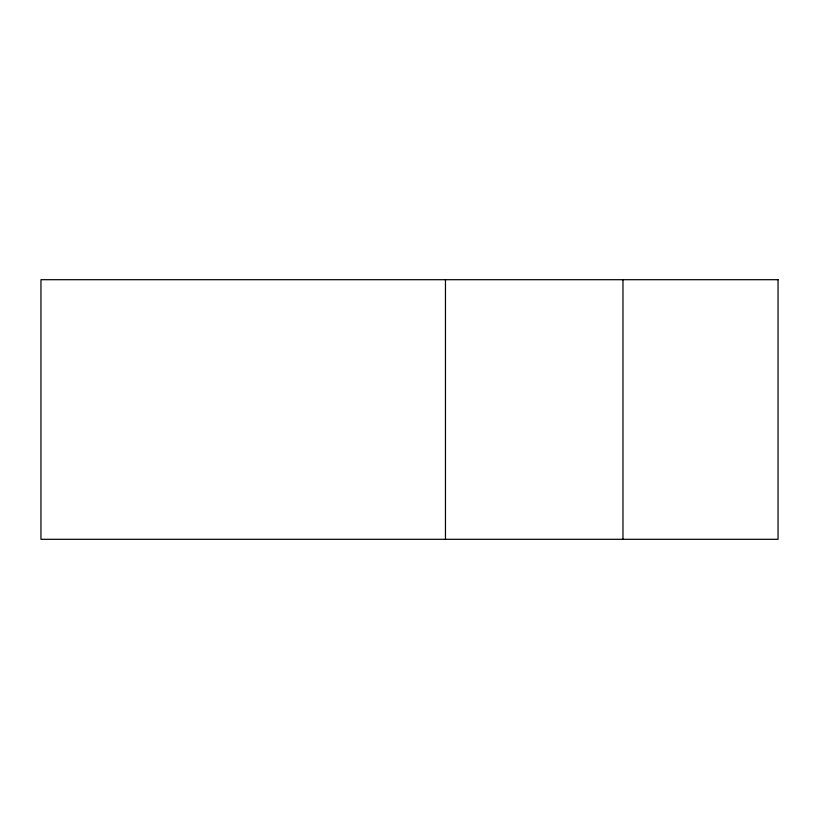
<?xml version="1.0" encoding="UTF-8"?>
<svg xmlns="http://www.w3.org/2000/svg" width="819" height="819" viewBox="0 0 819 819"><rect width="100%" height="100%" fill="white"/><g stroke="black" fill="none" stroke-linecap="round" stroke-linejoin="round"><path stroke-width="1.23" d="M622.962 279.699L622.962 539.301M445.464 279.699L445.464 539.301M778.05 279.699L40.95 279.699L40.95 539.301L778.05 539.301L778.05 279.699"/></g></svg>
